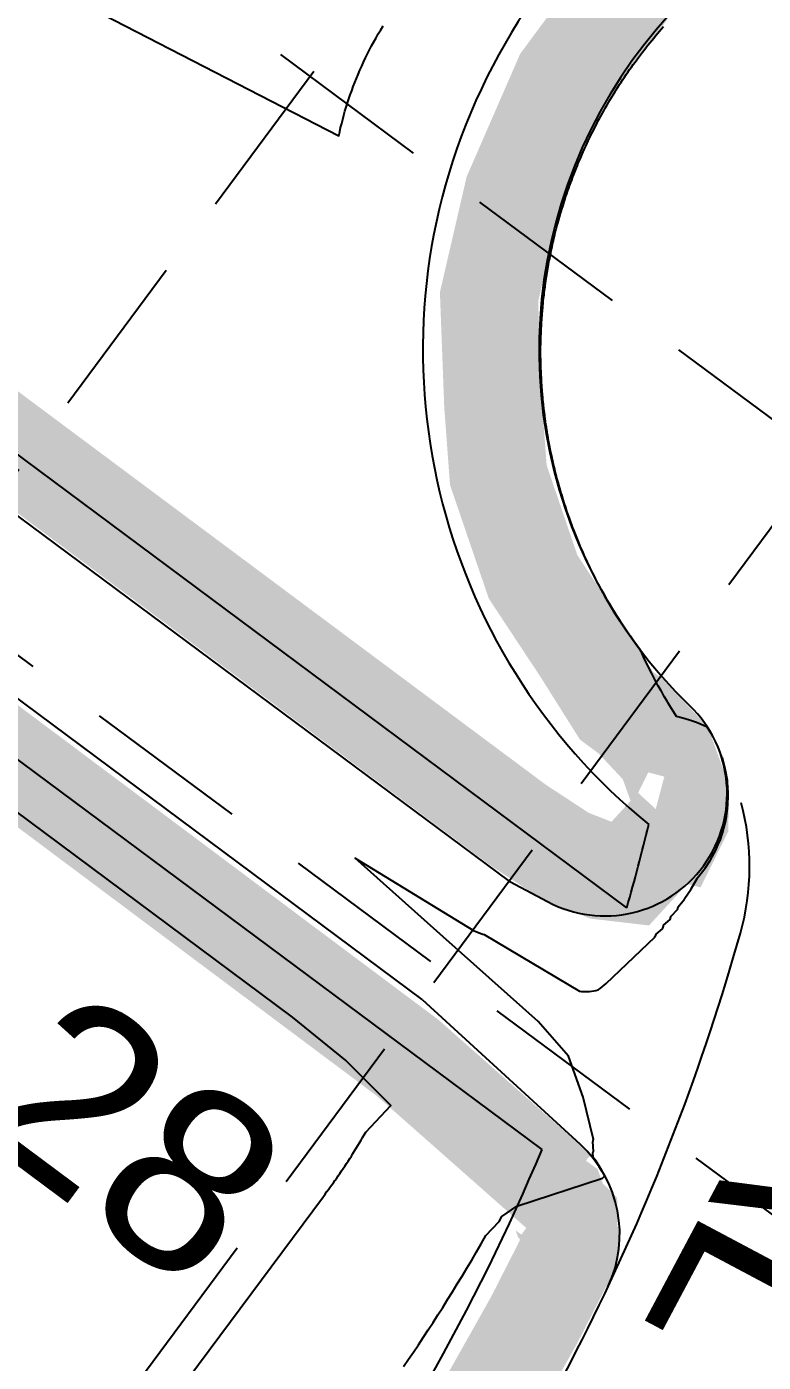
# Model space of a CAD drawing. Header units: feet. Extents: x 2260 to 6199, y 3666 to 7344.
# Drawn here: x 4290.3 to 4350.6, y 5337.3 to 5446.5 of the extents above; entities that cross this region are included whole.
import ezdxf
from ezdxf.enums import TextEntityAlignment as Align

# ---------------------------------------------------------------- set-up
doc = ezdxf.new("R2010")
doc.units = ezdxf.units.FT
doc.header["$LTSCALE"] = 40
doc.header["$MEASUREMENT"] = 0
doc.linetypes.add('HIDDEN', pattern=[0.375, 0.25, -0.125])
for name, color, linetype in [('EOP-PROP', 4, 'CONTINUOUS'), ('EROSION BLANKETS', 84, 'CONTINUOUS'), ('GRID', 254, 'HIDDEN'), ('LOT-NOS', 4, 'CONTINUOUS'), ('lots-line', 4, 'CONTINUOUS'), ('PC', 43, 'CONTINUOUS'), ('ST-ROW', 2, 'CONTINUOUS'), ('STREET-NAME', 3, 'CONTINUOUS')]:
    doc.layers.add(name, color=color, linetype=linetype)
doc.styles.get("Standard").update_dxf_attribs({"font": 'ARIAL.TTF'})

msp = doc.modelspace()

# ---------------------------------------------------------------- linework, layer by layer
at = {"layer": 'EOP-PROP', "color": 7}
for p, q in [((4322.67, 5366.99), (4228.56, 5436.95)), ((4322.67, 5366.99), (4228.56, 5436.95)), ((4329.83, 5376.62), (4251.63, 5434.75)), ((4329.83, 5376.62), (4251.63, 5434.75)), ((4329.83, 5376.62), (4332.91, 5374.99)), ((4329.83, 5376.62), (4332.91, 5374.99)), ((4322.67, 5366.99), (4335.59, 5355.16)), ((4322.67, 5366.99), (4335.59, 5355.16))]:
    msp.add_line(p, q, dxfattribs=at)
for centre, radius, start, end in [((4372.73, 5420.1), 40.5, 296.5109, 225.9294), ((4372.73, 5420.1), 40.5, 296.5109, 225.9294), ((4337.61, 5383.82), 10, 242.0034, 45.9294), ((4337.61, 5383.82), 10, 242.0034, 45.9294), ((4329.45, 5377.83), 20, 344.2645, 15.198), ((4329.45, 5377.83), 20, 344.2645, 15.198), ((4171.11, 5422.44), 184.5, 323.3765, 344.2645), ((4171.11, 5422.44), 184.5, 323.3765, 344.2645), ((4171.11, 5422.44), 215.5, 323.3765, 346.1229), ((4171.11, 5422.44), 215.5, 323.3765, 346.1229), ((4328.83, 5347.78), 10, 334.6685, 47.4911), ((4328.83, 5347.78), 10, 334.6685, 47.4911)]:
    msp.add_arc(centre, radius, start, end, dxfattribs=at)
at = {"layer": 'EROSION BLANKETS', "const_width": 8}
for points in [[(4343.27, 5381.18), (4339.66, 5377.25), (4337.42, 5377.51), (4334.45, 5378.67), (4330.47, 5381.28), (4251.52, 5440.1), (4243.74, 5449.34), (4239.65, 5459.33), (4237.97, 5467.87), (4239.03, 5476.82), (4244.63, 5494.24), (4286.28, 5600.82), (4299.07, 5614.76), (4309.71, 5620.14), (4321.45, 5622.65), (4329.78, 5621.28), (4375.17, 5607.93), (4420.02, 5598.37), (4465.56, 5590.67), (4488.36, 5587.43), (4495.92, 5583.7)], [(4256.28, 5581.88), (4213.49, 5470.78), (4211.75, 5462.85), (4212.1, 5456.88), (4214.86, 5448.15), (4218.74, 5440.51), (4223.42, 5436.09), (4236.26, 5425.95), (4321.49, 5362.21), (4333.84, 5351.3)], [(4341.45, 5381.34), (4343.3, 5380.85), (4343.72, 5381.7), (4343.76, 5383.8), (4342.56, 5387.13), (4339.75, 5390.12), (4338.56, 5391), (4335.69, 5395.56), (4331.74, 5401.54), (4328.9, 5409.86), (4328.47, 5415.66), (4328.14, 5424.42), (4330.12, 5432.98), (4334.17, 5442.28), (4340.41, 5450.71)], [(4283.41, 5289.74), (4288.25, 5288.7), (4290.52, 5288.68), (4294.11, 5289.58), (4296.07, 5290.67), (4299.08, 5293.02), (4300.87, 5294.75), (4319.59, 5319.94), (4325.22, 5329.04), (4331.83, 5340.78), (4334.67, 5346.35), (4334.79, 5347.38), (4334.64, 5347.81), (4334.63, 5349.1), (4333.98, 5349.74), (4333.67, 5350.61), (4333.15, 5350.99)]]:
    msp.add_lwpolyline(points, dxfattribs=at)
at = {"layer": 'GRID', "linetype": 'HIDDEN', "ltscale": 1.35}
for p, q in [((2928.34, 6469.26), (5530.77, 4540.09)), ((2897.23, 6427.28), (5499.66, 4498.11)), ((4904.7, 6239.96), (3815.52, 4770.66)), ((4946.68, 6208.84), (3857.49, 4739.54))]:
    msp.add_line(p, q, dxfattribs=at)
at = {"layer": 'lots-line', "color": 7}
for p, q in [((4332.48, 5354.72), (4205.37, 5449.2)), ((4332.48, 5354.72), (4205.37, 5449.2)), ((4339.41, 5374.49), (4254.02, 5437.96)), ((4339.41, 5374.49), (4254.02, 5437.96))]:
    msp.add_line(p, q, dxfattribs=at)
at = {"layer": 'PC', "color": 43, "flags": 128}
for points, elevation in [([(4279.97, 5456.06), (4315.85, 5437.6), (4315.93, 5437.93), (4316, 5438.27), (4316.09, 5438.6), (4316.17, 5438.94), (4316.26, 5439.27), (4316.36, 5439.61), (4316.46, 5439.94), (4316.56, 5440.28), (4316.67, 5440.61), (4316.79, 5440.95), (4316.91, 5441.28), (4317.03, 5441.62), (4317.16, 5441.96), (4317.3, 5442.29), (4317.44, 5442.62), (4317.58, 5442.96), (4317.73, 5443.29), (4317.88, 5443.62), (4318.04, 5443.96), (4318.2, 5444.29), (4318.37, 5444.62), (4318.54, 5444.95), (4318.72, 5445.28), (4318.9, 5445.61), (4319.08, 5445.94), (4319.28, 5446.26), (4319.47, 5446.59)], 549), ([(4279.97, 5456.06), (4315.85, 5437.6), (4315.93, 5437.93), (4316, 5438.27), (4316.09, 5438.6), (4316.17, 5438.94), (4316.26, 5439.27), (4316.36, 5439.61), (4316.46, 5439.94), (4316.56, 5440.28), (4316.67, 5440.61), (4316.79, 5440.95), (4316.91, 5441.28), (4317.03, 5441.62), (4317.16, 5441.96), (4317.3, 5442.29), (4317.44, 5442.62), (4317.58, 5442.96), (4317.73, 5443.29), (4317.88, 5443.62), (4318.04, 5443.96), (4318.2, 5444.29), (4318.37, 5444.62), (4318.54, 5444.95), (4318.72, 5445.28), (4318.9, 5445.61), (4319.08, 5445.94), (4319.28, 5446.26), (4319.47, 5446.59)], 549), ([(4321.15, 5336.98), (4321.56, 5337.57), (4321.96, 5338.16), (4322.36, 5338.76), (4322.76, 5339.36), (4323.16, 5339.97), (4323.56, 5340.58), (4323.96, 5341.2), (4324.36, 5341.82), (4324.75, 5342.45), (4325.15, 5343.09), (4325.54, 5343.73), (4325.94, 5344.38), (4326.33, 5345.03), (4326.72, 5345.68), (4327.11, 5346.35), (4327.5, 5347.02), (4327.89, 5347.69), (4328.96, 5348.84), (4329.19, 5349.25), (4330.41, 5350.1), (4337.43, 5352.38), (4337.61, 5352.56), (4337.35, 5353.05), (4337.2, 5353.29), (4336.89, 5353.77), (4336.65, 5354.08), (4336.64, 5354.48), (4336.65, 5354.5), (4336.65, 5354.51), (4336.66, 5354.53), (4336.66, 5354.54), (4336.67, 5354.56), (4336.63, 5355.37), (4336.65, 5355.41), (4336.66, 5355.46), (4336.66, 5355.48), (4336.68, 5355.53), (4335.85, 5359), (4334.65, 5362.35), (4332.15, 5365.18), (4325.65, 5370.99), (4324.4, 5372.11), (4317.18, 5378.55), (4326.86, 5372.63), (4327.47, 5372.39), (4327.54, 5372.36), (4327.64, 5372.33), (4327.74, 5372.3), (4335.55, 5367.68), (4335.7, 5367.65), (4335.85, 5367.64), (4336.01, 5367.63), (4336.18, 5367.63), (4336.35, 5367.64), (4336.52, 5367.66), (4336.7, 5367.69), (4336.88, 5367.72), (4337.06, 5367.77), (4337.22, 5367.89), (4337.72, 5368.29), (4341.7, 5372.07), (4341.73, 5372.16), (4341.77, 5372.24), (4341.8, 5372.33), (4342.32, 5372.75), (4342.34, 5372.83), (4342.37, 5372.9), (4342.4, 5372.98), (4342.42, 5373.06), (4342.95, 5373.54), (4342.97, 5373.61), (4342.99, 5373.67), (4343.01, 5373.74), (4343.03, 5373.81), (4343.55, 5374.35), (4343.57, 5374.41), (4343.58, 5374.46), (4343.6, 5374.51), (4343.61, 5374.57), (4344.13, 5375.19), (4344.14, 5375.22), (4344.15, 5375.26), (4344.15, 5375.27), (4344.65, 5375.99), (4344.68, 5376.04), (4345.16, 5376.87), (4345.16, 5376.88), (4345.16, 5376.88), (4345.19, 5376.94), (4345.71, 5377.59), (4345.82, 5377.73), (4346.23, 5378.36), (4346.39, 5378.64), (4346.68, 5379.19), (4346.86, 5379.59), (4347.06, 5380.07), (4347.23, 5380.58), (4347.35, 5380.99), (4347.5, 5381.6), (4347.56, 5381.94), (4347.65, 5382.63), (4347.68, 5382.91), (4347.7, 5383.67), (4347.7, 5383.89), (4347.64, 5384.7), (4347.63, 5384.88), (4347.48, 5385.73), (4347.46, 5385.85), (4347.22, 5386.73), (4347.19, 5386.81), (4346.85, 5387.69), (4346.83, 5387.74), (4346.39, 5388.61), (4346.38, 5388.63), (4345.99, 5389.25), (4345.68, 5389.39), (4345.1, 5389.62), (4344.53, 5389.81), (4343.99, 5389.98), (4343.47, 5390.13), (4343.24, 5390.49), (4343.01, 5390.87), (4342.77, 5391.26), (4342.73, 5391.32), (4342.7, 5391.38), (4342.47, 5391.77), (4342.24, 5392.18), (4342.21, 5392.22), (4341.98, 5392.64), (4341.95, 5392.68), (4341.93, 5392.72), (4341.7, 5393.14), (4341.48, 5393.57), (4341.46, 5393.6), (4341.45, 5393.63), (4341.23, 5394.06), (4341.01, 5394.51), (4341, 5394.53), (4340.99, 5394.54), (4340.78, 5394.99), (4340.57, 5395.46), (4340.57, 5395.46), (4340.56, 5395.46), (4340.53, 5395.54), (4340.28, 5395.87), (4339.99, 5396.27), (4339.99, 5396.28), (4339.98, 5396.28), (4339.7, 5396.69), (4339.69, 5396.69), (4339.41, 5397.1), (4339.41, 5397.1), (4339.13, 5397.51), (4338.87, 5397.92), (4338.86, 5397.93), (4338.6, 5398.34), (4338.59, 5398.35), (4338.34, 5398.76), (4338.32, 5398.77), (4338.32, 5398.79), (4338.07, 5399.2), (4338.06, 5399.22), (4337.81, 5399.63), (4337.8, 5399.65), (4337.57, 5400.07), (4337.34, 5400.48), (4337.32, 5400.5), (4337.31, 5400.53), (4337.09, 5400.94), (4337.07, 5400.97), (4336.85, 5401.39), (4336.84, 5401.42), (4336.63, 5401.83), (4336.42, 5402.25), (4336.41, 5402.28), (4336.21, 5402.69), (4336.19, 5402.73), (4336.18, 5402.77), (4335.98, 5403.18), (4335.8, 5403.6), (4335.78, 5403.64), (4335.6, 5404.05), (4335.58, 5404.1), (4335.56, 5404.14), (4335.39, 5404.56), (4335.37, 5404.61), (4335.2, 5405.02), (4335.04, 5405.44), (4335.02, 5405.49), (4335, 5405.54), (4334.85, 5405.96), (4334.83, 5406.01), (4334.68, 5406.43), (4334.66, 5406.48), (4334.51, 5406.9), (4334.38, 5407.31), (4334.36, 5407.37), (4334.34, 5407.43), (4334.2, 5407.85), (4334.08, 5408.26), (4334.06, 5408.32), (4334.04, 5408.39), (4333.92, 5408.8), (4333.9, 5408.87), (4333.78, 5409.28), (4333.67, 5409.69), (4333.65, 5409.77), (4333.64, 5409.84), (4333.53, 5410.25), (4333.51, 5410.33), (4333.42, 5410.73), (4333.32, 5411.14), (4333.31, 5411.22), (4333.29, 5411.3), (4333.2, 5411.71), (4333.12, 5412.11), (4333.1, 5412.2), (4333.09, 5412.29), (4333.01, 5412.69), (4332.94, 5413.09), (4332.93, 5413.18), (4332.86, 5413.58), (4332.85, 5413.67), (4332.83, 5413.77), (4332.77, 5414.17), (4332.76, 5414.26), (4332.7, 5414.66), (4332.69, 5414.76), (4332.64, 5415.15), (4332.63, 5415.26), (4332.59, 5415.65), (4332.55, 5416.04), (4332.54, 5416.15), (4332.5, 5416.53), (4332.49, 5416.64), (4332.49, 5416.76), (4332.46, 5417.14), (4332.43, 5417.52), (4332.43, 5417.64), (4332.42, 5417.76), (4332.4, 5418.14), (4332.4, 5418.26), (4332.38, 5418.63), (4332.37, 5419.01), (4332.37, 5419.13), (4332.37, 5419.26), (4332.36, 5419.63), (4332.36, 5419.76), (4332.36, 5420.13), (4332.36, 5420.26), (4332.37, 5420.63), (4332.37, 5420.76), (4332.38, 5421.13), (4332.39, 5421.49), (4332.4, 5421.62), (4332.41, 5421.76), (4332.42, 5422.12), (4332.43, 5422.26), (4332.45, 5422.62), (4332.48, 5422.97), (4332.49, 5423.12), (4332.5, 5423.26), (4332.53, 5423.61), (4332.57, 5423.96), (4332.58, 5424.11), (4332.62, 5424.45), (4332.64, 5424.6), (4332.66, 5424.75), (4332.7, 5425.1), (4332.72, 5425.25), (4332.77, 5425.59), (4332.79, 5425.75), (4332.84, 5426.08), (4332.86, 5426.24), (4332.92, 5426.57), (4332.95, 5426.73), (4333, 5427.07), (4333.06, 5427.39), (4333.1, 5427.55), (4333.13, 5427.72), (4333.19, 5428.04), (4333.23, 5428.21), (4333.3, 5428.53), (4333.37, 5428.85), (4333.41, 5429.02), (4333.45, 5429.18), (4333.52, 5429.5), (4333.56, 5429.67), (4333.64, 5429.98), (4333.72, 5430.29), (4333.77, 5430.46), (4333.82, 5430.64), (4333.9, 5430.94), (4333.99, 5431.24), (4334.04, 5431.42), (4334.1, 5431.6), (4334.19, 5431.9), (4334.28, 5432.19), (4334.34, 5432.37), (4334.43, 5432.66), (4334.5, 5432.84), (4334.59, 5433.13), (4334.66, 5433.31), (4334.72, 5433.5), (4334.83, 5433.78), (4334.9, 5433.97), (4335, 5434.25), (4335.07, 5434.44), (4335.18, 5434.71), (4335.29, 5434.99), (4335.37, 5435.17), (4335.44, 5435.36), (4335.56, 5435.63), (4335.64, 5435.82), (4335.75, 5436.09), (4335.84, 5436.28), (4335.96, 5436.54), (4336.05, 5436.74), (4336.16, 5437), (4336.26, 5437.19), (4336.38, 5437.45), (4336.47, 5437.64), (4336.6, 5437.89), (4336.7, 5438.09), (4336.82, 5438.34), (4336.92, 5438.53), (4337.05, 5438.78), (4337.18, 5439.02), (4337.29, 5439.21), (4337.42, 5439.45), (4337.53, 5439.65), (4337.64, 5439.85), (4337.77, 5440.08), (4337.91, 5440.31), (4338.03, 5440.51), (4338.16, 5440.73), (4338.28, 5440.94), (4338.42, 5441.16), (4338.54, 5441.36), (4338.68, 5441.57), (4338.81, 5441.78), (4338.94, 5441.98), (4339.08, 5442.19), (4339.22, 5442.4), (4339.36, 5442.6), (4339.5, 5442.81), (4339.64, 5443.01), (4339.79, 5443.22), (4339.93, 5443.42), (4340.08, 5443.62), (4340.22, 5443.82), (4340.37, 5444.01), (4340.52, 5444.22), (4340.68, 5444.42), (4340.82, 5444.61), (4340.97, 5444.8), (4341.13, 5445), (4341.29, 5445.21), (4341.44, 5445.39), (4341.61, 5445.59), (4341.76, 5445.77), (4341.91, 5445.95), (4342.08, 5446.15), (4342.23, 5446.32), (4342.4, 5446.53)], 548), ([(4321.15, 5336.98), (4321.56, 5337.57), (4321.96, 5338.16), (4322.36, 5338.76), (4322.76, 5339.36), (4323.16, 5339.97), (4323.56, 5340.58), (4323.96, 5341.2), (4324.36, 5341.82), (4324.75, 5342.45), (4325.15, 5343.09), (4325.54, 5343.73), (4325.94, 5344.38), (4326.33, 5345.03), (4326.72, 5345.68), (4327.11, 5346.35), (4327.5, 5347.02), (4327.89, 5347.69), (4328.96, 5348.84), (4329.19, 5349.25), (4330.41, 5350.1), (4337.43, 5352.38), (4337.61, 5352.56), (4337.35, 5353.05), (4337.2, 5353.29), (4336.89, 5353.77), (4336.65, 5354.08), (4336.64, 5354.48), (4336.65, 5354.5), (4336.65, 5354.51), (4336.66, 5354.53), (4336.66, 5354.54), (4336.67, 5354.56), (4336.63, 5355.37), (4336.65, 5355.41), (4336.66, 5355.46), (4336.66, 5355.48), (4336.68, 5355.53), (4335.85, 5359), (4334.65, 5362.35), (4332.15, 5365.18), (4325.65, 5370.99), (4324.4, 5372.11), (4317.18, 5378.55), (4326.86, 5372.63), (4327.47, 5372.39), (4327.54, 5372.36), (4327.64, 5372.33), (4327.74, 5372.3), (4335.55, 5367.68), (4335.7, 5367.65), (4335.85, 5367.64), (4336.01, 5367.63), (4336.18, 5367.63), (4336.35, 5367.64), (4336.52, 5367.66), (4336.7, 5367.69), (4336.88, 5367.72), (4337.06, 5367.77), (4337.22, 5367.89), (4337.72, 5368.29), (4341.7, 5372.07), (4341.73, 5372.16), (4341.77, 5372.24), (4341.8, 5372.33), (4342.32, 5372.75), (4342.34, 5372.83), (4342.37, 5372.9), (4342.4, 5372.98), (4342.42, 5373.06), (4342.95, 5373.54), (4342.97, 5373.61), (4342.99, 5373.67), (4343.01, 5373.74), (4343.03, 5373.81), (4343.55, 5374.35), (4343.57, 5374.41), (4343.58, 5374.46), (4343.6, 5374.51), (4343.61, 5374.57), (4344.13, 5375.19), (4344.14, 5375.22), (4344.15, 5375.26), (4344.15, 5375.27), (4344.65, 5375.99), (4344.68, 5376.04), (4345.16, 5376.87), (4345.16, 5376.88), (4345.16, 5376.88), (4345.19, 5376.94), (4345.71, 5377.59), (4345.82, 5377.73), (4346.23, 5378.36), (4346.39, 5378.64), (4346.68, 5379.19), (4346.86, 5379.59), (4347.06, 5380.07), (4347.23, 5380.58), (4347.35, 5380.99), (4347.5, 5381.6), (4347.56, 5381.94), (4347.65, 5382.63), (4347.68, 5382.91), (4347.7, 5383.67), (4347.7, 5383.89), (4347.64, 5384.7), (4347.63, 5384.88), (4347.48, 5385.73), (4347.46, 5385.85), (4347.22, 5386.73), (4347.19, 5386.81), (4346.85, 5387.69), (4346.83, 5387.74), (4346.39, 5388.61), (4346.38, 5388.63), (4345.99, 5389.25), (4345.68, 5389.39), (4345.1, 5389.62), (4344.53, 5389.81), (4343.99, 5389.98), (4343.47, 5390.13), (4343.24, 5390.49), (4343.01, 5390.87), (4342.77, 5391.26), (4342.73, 5391.32), (4342.7, 5391.38), (4342.47, 5391.77), (4342.24, 5392.18), (4342.21, 5392.22), (4341.98, 5392.64), (4341.95, 5392.68), (4341.93, 5392.72), (4341.7, 5393.14), (4341.48, 5393.57), (4341.46, 5393.6), (4341.45, 5393.63), (4341.23, 5394.06), (4341.01, 5394.51), (4341, 5394.53), (4340.99, 5394.54), (4340.78, 5394.99), (4340.57, 5395.46), (4340.57, 5395.46), (4340.56, 5395.46), (4340.53, 5395.54), (4340.28, 5395.87), (4339.99, 5396.27), (4339.99, 5396.28), (4339.98, 5396.28), (4339.7, 5396.69), (4339.69, 5396.69), (4339.41, 5397.1), (4339.41, 5397.1), (4339.13, 5397.51), (4338.87, 5397.92), (4338.86, 5397.93), (4338.6, 5398.34), (4338.59, 5398.35), (4338.34, 5398.76), (4338.32, 5398.77), (4338.32, 5398.79), (4338.07, 5399.2), (4338.06, 5399.22), (4337.81, 5399.63), (4337.8, 5399.65), (4337.57, 5400.07), (4337.34, 5400.48), (4337.32, 5400.5), (4337.31, 5400.53), (4337.09, 5400.94), (4337.07, 5400.97), (4336.85, 5401.39), (4336.84, 5401.42), (4336.63, 5401.83), (4336.42, 5402.25), (4336.41, 5402.28), (4336.21, 5402.69), (4336.19, 5402.73), (4336.18, 5402.77), (4335.98, 5403.18), (4335.8, 5403.6), (4335.78, 5403.64), (4335.6, 5404.05), (4335.58, 5404.1), (4335.56, 5404.14), (4335.39, 5404.56), (4335.37, 5404.61), (4335.2, 5405.02), (4335.04, 5405.44), (4335.02, 5405.49), (4335, 5405.54), (4334.85, 5405.96), (4334.83, 5406.01), (4334.68, 5406.43), (4334.66, 5406.48), (4334.51, 5406.9), (4334.38, 5407.31), (4334.36, 5407.37), (4334.34, 5407.43), (4334.2, 5407.85), (4334.08, 5408.26), (4334.06, 5408.32), (4334.04, 5408.39), (4333.92, 5408.8), (4333.9, 5408.87), (4333.78, 5409.28), (4333.67, 5409.69), (4333.65, 5409.77), (4333.64, 5409.84), (4333.53, 5410.25), (4333.51, 5410.33), (4333.42, 5410.73), (4333.32, 5411.14), (4333.31, 5411.22), (4333.29, 5411.3), (4333.2, 5411.71), (4333.12, 5412.11), (4333.1, 5412.2), (4333.09, 5412.29), (4333.01, 5412.69), (4332.94, 5413.09), (4332.93, 5413.18), (4332.86, 5413.58), (4332.85, 5413.67), (4332.83, 5413.77), (4332.77, 5414.17), (4332.76, 5414.26), (4332.7, 5414.66), (4332.69, 5414.76), (4332.64, 5415.15), (4332.63, 5415.26), (4332.59, 5415.65), (4332.55, 5416.04), (4332.54, 5416.15), (4332.5, 5416.53), (4332.49, 5416.64), (4332.49, 5416.76), (4332.46, 5417.14), (4332.43, 5417.52), (4332.43, 5417.64), (4332.42, 5417.76), (4332.4, 5418.14), (4332.4, 5418.26), (4332.38, 5418.63), (4332.37, 5419.01), (4332.37, 5419.13), (4332.37, 5419.26), (4332.36, 5419.63), (4332.36, 5419.76), (4332.36, 5420.13), (4332.36, 5420.26), (4332.37, 5420.63), (4332.37, 5420.76), (4332.38, 5421.13), (4332.39, 5421.49), (4332.4, 5421.62), (4332.41, 5421.76), (4332.42, 5422.12), (4332.43, 5422.26), (4332.45, 5422.62), (4332.48, 5422.97), (4332.49, 5423.12), (4332.5, 5423.26), (4332.53, 5423.61), (4332.57, 5423.96), (4332.58, 5424.11), (4332.62, 5424.45), (4332.64, 5424.6), (4332.66, 5424.75), (4332.7, 5425.1), (4332.72, 5425.25), (4332.77, 5425.59), (4332.79, 5425.75), (4332.84, 5426.08), (4332.86, 5426.24), (4332.92, 5426.57), (4332.95, 5426.73), (4333, 5427.07), (4333.06, 5427.39), (4333.1, 5427.55), (4333.13, 5427.72), (4333.19, 5428.04), (4333.23, 5428.21), (4333.3, 5428.53), (4333.37, 5428.85), (4333.41, 5429.02), (4333.45, 5429.18), (4333.52, 5429.5), (4333.56, 5429.67), (4333.64, 5429.98), (4333.72, 5430.29), (4333.77, 5430.46), (4333.82, 5430.64), (4333.9, 5430.94), (4333.99, 5431.24), (4334.04, 5431.42), (4334.1, 5431.6), (4334.19, 5431.9), (4334.28, 5432.19), (4334.34, 5432.37), (4334.43, 5432.66), (4334.5, 5432.84), (4334.59, 5433.13), (4334.66, 5433.31), (4334.72, 5433.5), (4334.83, 5433.78), (4334.9, 5433.97), (4335, 5434.25), (4335.07, 5434.44), (4335.18, 5434.71), (4335.29, 5434.99), (4335.37, 5435.17), (4335.44, 5435.36), (4335.56, 5435.63), (4335.64, 5435.82), (4335.75, 5436.09), (4335.84, 5436.28), (4335.96, 5436.54), (4336.05, 5436.74), (4336.16, 5437), (4336.26, 5437.19), (4336.38, 5437.45), (4336.47, 5437.64), (4336.6, 5437.89), (4336.7, 5438.09), (4336.82, 5438.34), (4336.92, 5438.53), (4337.05, 5438.78), (4337.18, 5439.02), (4337.29, 5439.21), (4337.42, 5439.45), (4337.53, 5439.65), (4337.64, 5439.85), (4337.77, 5440.08), (4337.91, 5440.31), (4338.03, 5440.51), (4338.16, 5440.73), (4338.28, 5440.94), (4338.42, 5441.16), (4338.54, 5441.36), (4338.68, 5441.57), (4338.81, 5441.78), (4338.94, 5441.98), (4339.08, 5442.19), (4339.22, 5442.4), (4339.36, 5442.6), (4339.5, 5442.81), (4339.64, 5443.01), (4339.79, 5443.22), (4339.93, 5443.42), (4340.08, 5443.62), (4340.22, 5443.82), (4340.37, 5444.01), (4340.52, 5444.22), (4340.68, 5444.42), (4340.82, 5444.61), (4340.97, 5444.8), (4341.13, 5445), (4341.29, 5445.21), (4341.44, 5445.39), (4341.61, 5445.59), (4341.76, 5445.77), (4341.91, 5445.95), (4342.08, 5446.15), (4342.23, 5446.32), (4342.4, 5446.53)], 548), ([(4293.38, 5322.36), (4314.59, 5350.89), (4314.73, 5351.07), (4314.86, 5351.26), (4315, 5351.44), (4315.13, 5351.62), (4315.27, 5351.81), (4315.41, 5352), (4315.54, 5352.19), (4315.68, 5352.38), (4315.81, 5352.58), (4315.95, 5352.77), (4316.08, 5352.97), (4316.21, 5353.17), (4316.35, 5353.37), (4316.48, 5353.57), (4316.61, 5353.78), (4316.75, 5353.98), (4316.88, 5354.19), (4317.01, 5354.4), (4317.14, 5354.61), (4317.28, 5354.83), (4317.41, 5355.04), (4317.54, 5355.26), (4317.67, 5355.48), (4317.8, 5355.7), (4317.93, 5355.92), (4318.06, 5356.15), (4320.1, 5358.32), (4316.4, 5362.02), (4312.07, 5365.54), (4288.03, 5383.41)], 549), ([(4293.38, 5322.36), (4314.59, 5350.89), (4314.73, 5351.07), (4314.86, 5351.26), (4315, 5351.44), (4315.13, 5351.62), (4315.27, 5351.81), (4315.41, 5352), (4315.54, 5352.19), (4315.68, 5352.38), (4315.81, 5352.58), (4315.95, 5352.77), (4316.08, 5352.97), (4316.21, 5353.17), (4316.35, 5353.37), (4316.48, 5353.57), (4316.61, 5353.78), (4316.75, 5353.98), (4316.88, 5354.19), (4317.01, 5354.4), (4317.14, 5354.61), (4317.28, 5354.83), (4317.41, 5355.04), (4317.54, 5355.26), (4317.67, 5355.48), (4317.8, 5355.7), (4317.93, 5355.92), (4318.06, 5356.15), (4320.1, 5358.32), (4316.4, 5362.02), (4312.07, 5365.54), (4288.03, 5383.41)], 549)]:
    msp.add_lwpolyline(points, dxfattribs=dict(at, elevation=elevation))
at = {"layer": 'ST-ROW', "color": 7}
for centre, radius, start, end in [((4372.73, 5420.1), 50, 291.0739, 230.9084), ((4372.73, 5420.1), 50, 291.0739, 230.9084), ((4171.11, 5422.44), 175, 344.0955, 346.3997), ((4171.11, 5422.44), 175, 344.0955, 346.3997), ((4171.11, 5422.44), 175, 323.3765, 337.2335), ((4171.11, 5422.44), 175, 323.3765, 337.2335)]:
    msp.add_arc(centre, radius, start, end, dxfattribs=at)

# ---------------------------------------------------------------- texts
at = {"layer": 'LOT-NOS', "color": 7}
msp.add_text('28', height=15, rotation=323.3354, dxfattribs=at).set_placement((4299, 5355.73), align=Align.MIDDLE_CENTER)
at = {"layer": 'STREET-NAME', "color": 7}
msp.add_text('CARDINAL POINT', height=15, rotation=242.0113, dxfattribs=at).set_placement((4390.28, 5433.68))

doc.saveas('drawing.dxf')
